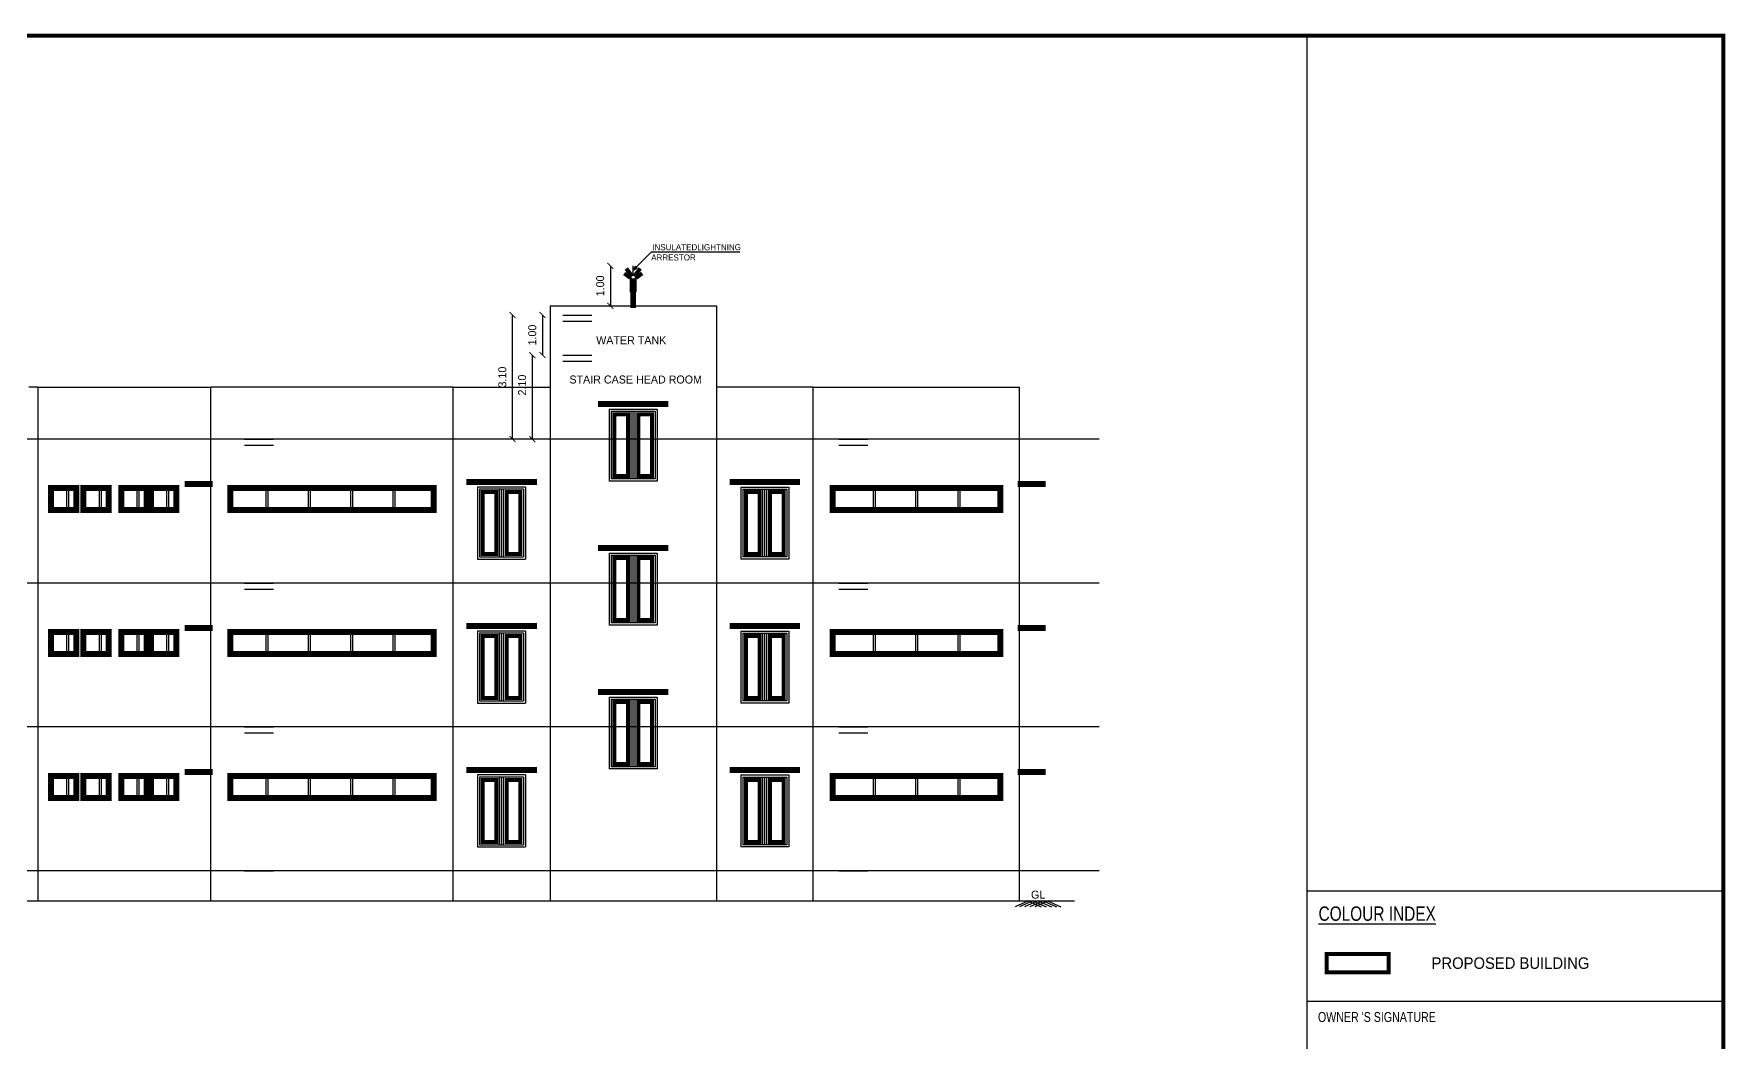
# Model space of a CAD drawing. Header units: metres. Extents: x 6101839 to 6102590, y -6659932 to -6659648.
# Drawn here: x 6101950.87 to 6101993.15, y -6659906.61 to -6659881.4 of the extents above; entities that cross this region are included whole.
import ezdxf

# ---------------------------------------------------------------- set-up
doc = ezdxf.new("R2010")
doc.units = ezdxf.units.M
doc.header["$LTSCALE"] = 500
doc.header["$MEASUREMENT"] = 0
doc.layers.get('0').update_dxf_attribs({"linetype": 'CONTINUOUS'})
doc.layers.get('Defpoints').update_dxf_attribs({"linetype": 'CONTINUOUS'})
for name, color, linetype in [('DIM1', 5, 'CONTINUOUS'), ('ED', 30, 'CONTINUOUS'), ('HATCH', 15, 'CONTINUOUS'), ('T E X T', 7, 'CONTINUOUS'), ('TEXT', 4, 'CONTINUOUS'), ('TEXT1', 7, 'CONTINUOUS'), ('TITLE', 7, 'CONTINUOUS'), ('W A L L', 125, 'CONTINUOUS'), ('wall1', 125, 'CONTINUOUS'), ('WIN', 252, 'CONTINUOUS')]:
    doc.layers.add(name, color=color, linetype=linetype)
doc.styles.add('A', font='GOTHIC.TTF', dxfattribs={"width": 0.96, "height": 6.5})
doc.styles.add('J2', font='GOTHIC.TTF', dxfattribs={"height": 4.75})
doc.styles.add('USA TEXT', font='GOTHIC.TTF')
doc.dimstyles.new('1-100-ED', dxfattribs={"dimtxt": 0.2, "dimasz": 0.15, "dimexe": 0.18, "dimexo": 0.0625, "dimgap": 0.15, "dimtad": 1, "dimzin": 0, "dimdsep": 46, "dimtxsty": 'USA TEXT', "dimblk": 'ARCHTICK', "dimcen": 0.1, "dimse1": 1, "dimse2": 1, "dimclrd": 256, "dimclrt": 256, "dimadec": 0, "dimazin": 0, "dimtfac": 1, "dimtofl": 0, "dimtmove": 0, "dimatfit": 3, "dimldrblk": 'ARCHTICK', "dimfxl": 0.18, "dimtolj": 1, "dimtzin": 0, "dimarcsym": 0})

# ---------------------------------------------------------------- blocks, each defined once
blk = doc.blocks.new('_ArchTick')
at = {"color": 0, "linetype": 'ByBlock', "const_width": 0.15}
blk.add_lwpolyline([(-0.5, -0.5), (0.5, 0.5)], dxfattribs=at)
blk = doc.blocks.new('*D48')
at = {"layer": 'Defpoints', "color": 0, "transparency": 16777216}
for p in [(6101962.834, -6659888.432), (6101964.283, -6659888.432), (6101964.283, -6659891.532)]:
    blk.add_point(p, dxfattribs=at)
at = {"layer": 'ED', "lineweight": -2, "transparency": 16777216}
blk.add_line((6101962.834, -6659891.532), (6101962.834, -6659888.432), dxfattribs=at)
at = {"layer": 'ED', "lineweight": -2, "transparency": 16777216, "xscale": 0.15, "yscale": 0.15, "zscale": 0.15}
for p, rotation in [((6101962.834, -6659888.432), 90), ((6101962.834, -6659891.532), 270)]:
    blk.add_blockref('_ArchTick', p, dxfattribs=dict(at, rotation=rotation))
at = {"layer": 'ED', "transparency": 16777216, "insert": (6101962.579, -6659889.982), "char_height": 0.2, "attachment_point": 5, "rotation": 90, "style": 'USA TEXT'}
blk.add_mtext('\\A1;3.10', dxfattribs=at)
blk = doc.blocks.new('*D49')
at = {"layer": 'Defpoints', "color": 0, "transparency": 16777216}
for p in [(6101965.813, -6659887.202), (6101965.281, -6659888.202), (6101965.813, -6659888.202)]:
    blk.add_point(p, dxfattribs=at)
at = {"layer": 'ED', "lineweight": -2, "transparency": 16777216}
blk.add_line((6101965.281, -6659887.202), (6101965.281, -6659888.202), dxfattribs=at)
at = {"layer": 'ED', "lineweight": -2, "transparency": 16777216, "xscale": 0.15, "yscale": 0.15, "zscale": 0.15}
for p, rotation in [((6101965.281, -6659887.202), 90), ((6101965.281, -6659888.202), 270)]:
    blk.add_blockref('_ArchTick', p, dxfattribs=dict(at, rotation=rotation))
at = {"layer": 'ED', "transparency": 16777216, "insert": (6101965.026, -6659887.702), "char_height": 0.2, "attachment_point": 5, "rotation": 90, "style": 'USA TEXT'}
blk.add_mtext('\\A1;1.00', dxfattribs=at)
blk = doc.blocks.new('*D50')
at = {"layer": 'Defpoints', "color": 0, "transparency": 16777216}
for p in [(6101964.452, -6659888.432), (6101963.583, -6659889.432), (6101964.452, -6659889.432)]:
    blk.add_point(p, dxfattribs=at)
at = {"layer": 'ED', "lineweight": -2, "transparency": 16777216}
blk.add_line((6101963.583, -6659888.432), (6101963.583, -6659889.432), dxfattribs=at)
at = {"layer": 'ED', "lineweight": -2, "transparency": 16777216, "xscale": 0.15, "yscale": 0.15, "zscale": 0.15}
for p, rotation in [((6101963.583, -6659888.432), 90), ((6101963.583, -6659889.432), 270)]:
    blk.add_blockref('_ArchTick', p, dxfattribs=dict(at, rotation=rotation))
at = {"layer": 'ED', "transparency": 16777216, "insert": (6101963.328, -6659888.932), "char_height": 0.2, "attachment_point": 5, "rotation": 90, "style": 'USA TEXT'}
blk.add_mtext('\\A1;1.00', dxfattribs=at)
blk = doc.blocks.new('*D51')
at = {"layer": 'Defpoints', "color": 0, "transparency": 16777216}
for p in [(6101964.452, -6659889.432), (6101963.328, -6659891.532), (6101964.551, -6659891.532)]:
    blk.add_point(p, dxfattribs=at)
at = {"layer": 'ED', "lineweight": -2, "transparency": 16777216}
blk.add_line((6101963.328, -6659889.432), (6101963.328, -6659891.532), dxfattribs=at)
at = {"layer": 'ED', "lineweight": -2, "transparency": 16777216, "xscale": 0.15, "yscale": 0.15, "zscale": 0.15}
for p, rotation in [((6101963.328, -6659889.432), 90), ((6101963.328, -6659891.532), 270)]:
    blk.add_blockref('_ArchTick', p, dxfattribs=dict(at, rotation=rotation))
at = {"layer": 'ED', "transparency": 16777216, "insert": (6101963.073, -6659890.182), "char_height": 0.2, "attachment_point": 5, "rotation": 90, "style": 'USA TEXT'}
blk.add_mtext('\\A1;2.10', dxfattribs=at)

msp = doc.modelspace()

# ---------------------------------------------------------------- hatches: boundary and pattern name
at = {"layer": 'ED'}
h = msp.add_hatch(color=256, dxfattribs=at)
h.paths.add_polyline_path([(6101965.91927, -6659887.24129), (6101965.85068, -6659887.30988), (6101965.9479, -6659887.24801)])
h.paths.add_polyline_path([(6101965.91255, -6659887.21265), (6101965.85068, -6659887.30988), (6101965.91927, -6659887.24129)])

# ---------------------------------------------------------------- linework, layer by layer
at = {"layer": 'DIM1', "const_width": 0.1}
msp.add_lwpolyline([(6101983.1873, -6659904.41048), (6101984.73593, -6659904.41048), (6101984.73593, -6659904.8682), (6101983.1873, -6659904.8682)], close=True, dxfattribs=at)
at = {"layer": 'ED', "linetype": 'ByBlock'}
for p, q in [((6101965.85068, -6659887.30988), (6101966.30888, -6659886.85167)), ((6101966.30888, -6659886.85167), (6101968.51395, -6659886.85167)), ((6101965.85068, -6659887.30988), (6101965.91255, -6659887.21265)), ((6101965.85068, -6659887.30988), (6101965.9479, -6659887.24801)), ((6101965.91255, -6659887.21265), (6101965.91927, -6659887.24129)), ((6101965.9479, -6659887.24801), (6101965.91927, -6659887.24129))]:
    msp.add_line(p, q, dxfattribs=at)
at = {"layer": 'ED', "color": 14, "linetype": 'ByBlock'}
msp.add_line((6101965.8886, -6659887.56556), (6101965.81276, -6659887.56556), dxfattribs=at)
at = {"layer": 'ED', "color": 125, "linetype": 'ByBlock'}
for p, q in [((6101963.77066, -6659888.20231), (6101963.77066, -6659903.08231)), ((6101963.77066, -6659888.20231), (6101967.93069, -6659888.20231)), ((6101967.93069, -6659888.20231), (6101967.93069, -6659903.08231)), ((6101955.29062, -6659903.08231), (6101955.29062, -6659890.23231)), ((6101961.34947, -6659890.23231), (6101955.29062, -6659890.23231)), ((6101961.34947, -6659903.08231), (6101961.34947, -6659890.23231)), ((6101965.25069, -6659890.78231), (6101966.45069, -6659890.78231)), ((6101965.25069, -6659890.78231), (6101965.25069, -6659892.58231)), ((6101965.85069, -6659892.5312), (6101965.85069, -6659890.83342)), ((6101966.45069, -6659890.78231), (6101966.45069, -6659892.58231)), ((6101966.45069, -6659892.58231), (6101965.25069, -6659892.58231)), ((6101965.25069, -6659894.38231), (6101966.45069, -6659894.38231)), ((6101965.25069, -6659894.38231), (6101965.25069, -6659896.18231)), ((6101965.85069, -6659896.1312), (6101965.85069, -6659894.43342)), ((6101966.45069, -6659894.38231), (6101966.45069, -6659896.18231)), ((6101966.45069, -6659896.18231), (6101965.25069, -6659896.18231)), ((6101965.25069, -6659897.98231), (6101966.45069, -6659897.98231)), ((6101965.25069, -6659897.98231), (6101965.25069, -6659899.78231)), ((6101965.85069, -6659899.7312), (6101965.85069, -6659898.03342)), ((6101966.45069, -6659897.98231), (6101966.45069, -6659899.78231)), ((6101966.45069, -6659899.78231), (6101965.25069, -6659899.78231))]:
    msp.add_line(p, q, dxfattribs=at)
at = {"layer": 'ED', "color": 251, "linetype": 'ByBlock'}
for p, q in [((6101950.9649, -6659890.23231), (6101950.73912, -6659890.23231)), ((6101956.66725, -6659892.78231), (6101956.66725, -6659893.28231)), ((6101956.71725, -6659892.78231), (6101956.71725, -6659893.28231)), ((6101957.72449, -6659892.78231), (6101957.72449, -6659893.28231)), ((6101957.77449, -6659892.78231), (6101957.77449, -6659893.28231)), ((6101958.78172, -6659892.78231), (6101958.78172, -6659893.28231)), ((6101958.83172, -6659892.78231), (6101958.83172, -6659893.28231)), ((6101959.83895, -6659892.78231), (6101959.83895, -6659893.28231)), ((6101959.88895, -6659892.78231), (6101959.88895, -6659893.28231)), ((6101971.84893, -6659892.78231), (6101971.84893, -6659893.28231)), ((6101971.89893, -6659892.78231), (6101971.89893, -6659893.28231)), ((6101972.90617, -6659892.78231), (6101972.90617, -6659893.28231)), ((6101972.95617, -6659892.78231), (6101972.95617, -6659893.28231)), ((6101973.9634, -6659892.78231), (6101973.9634, -6659893.28231)), ((6101974.0134, -6659892.78231), (6101974.0134, -6659893.28231)), ((6101956.66728, -6659896.38231), (6101956.66728, -6659896.88231)), ((6101956.71728, -6659896.38231), (6101956.71728, -6659896.88231)), ((6101957.72451, -6659896.38231), (6101957.72451, -6659896.88231)), ((6101957.77451, -6659896.38231), (6101957.77451, -6659896.88231)), ((6101958.78174, -6659896.38231), (6101958.78174, -6659896.88231)), ((6101958.83174, -6659896.38231), (6101958.83174, -6659896.88231)), ((6101959.83898, -6659896.38231), (6101959.83898, -6659896.88231)), ((6101959.88898, -6659896.38231), (6101959.88898, -6659896.88231)), ((6101971.84893, -6659896.38231), (6101971.84893, -6659896.88231)), ((6101971.89893, -6659896.38231), (6101971.89893, -6659896.88231)), ((6101972.90617, -6659896.38231), (6101972.90617, -6659896.88231)), ((6101972.95617, -6659896.38231), (6101972.95617, -6659896.88231)), ((6101973.9634, -6659896.38231), (6101973.9634, -6659896.88231)), ((6101974.0134, -6659896.38231), (6101974.0134, -6659896.88231)), ((6101956.66728, -6659899.98231), (6101956.66728, -6659900.48231)), ((6101956.71728, -6659899.98231), (6101956.71728, -6659900.48231)), ((6101957.72451, -6659899.98231), (6101957.72451, -6659900.48231)), ((6101957.77451, -6659899.98231), (6101957.77451, -6659900.48231)), ((6101958.78174, -6659899.98231), (6101958.78174, -6659900.48231)), ((6101958.83174, -6659899.98231), (6101958.83174, -6659900.48231)), ((6101959.83898, -6659899.98231), (6101959.83898, -6659900.48231)), ((6101959.88898, -6659899.98231), (6101959.88898, -6659900.48231)), ((6101971.84893, -6659899.98231), (6101971.84893, -6659900.48231)), ((6101971.89893, -6659899.98231), (6101971.89893, -6659900.48231)), ((6101972.90617, -6659899.98231), (6101972.90617, -6659900.48231)), ((6101972.95617, -6659899.98231), (6101972.95617, -6659900.48231)), ((6101973.9634, -6659899.98231), (6101973.9634, -6659900.48231)), ((6101974.0134, -6659899.98231), (6101974.0134, -6659900.48231))]:
    msp.add_line(p, q, dxfattribs=at)
at = {"layer": 'ED', "color": 252, "linetype": 'ByBlock'}
for q in [(6101950.9649, -6659903.08231), (6101955.29062, -6659890.23231)]:
    msp.add_line((6101950.9649, -6659890.23231), q, dxfattribs=at)
at = {"layer": 'ED', "color": 233, "linetype": 'ByBlock'}
for p, q in [((6101961.34944, -6659890.23231), (6101963.77066, -6659890.23231)), ((6101970.35192, -6659890.23231), (6101967.93069, -6659890.23231)), ((6101963.16009, -6659892.73231), (6101961.96009, -6659892.73231)), ((6101961.96009, -6659892.73231), (6101961.96009, -6659894.53231)), ((6101962.56009, -6659894.4812), (6101962.56009, -6659892.78342)), ((6101963.16009, -6659892.73231), (6101963.16009, -6659894.53231)), ((6101968.54129, -6659892.73231), (6101969.74129, -6659892.73231)), ((6101968.54129, -6659892.73231), (6101968.54129, -6659894.53231)), ((6101969.14129, -6659894.4812), (6101969.14129, -6659892.78342)), ((6101969.74129, -6659892.73231), (6101969.74129, -6659894.53231)), ((6101961.96009, -6659894.53231), (6101963.16009, -6659894.53231)), ((6101969.74129, -6659894.53231), (6101968.54129, -6659894.53231)), ((6101963.16009, -6659896.33231), (6101961.96009, -6659896.33231)), ((6101961.96009, -6659896.33231), (6101961.96009, -6659898.13231)), ((6101962.56009, -6659898.0812), (6101962.56009, -6659896.38342)), ((6101963.16009, -6659896.33231), (6101963.16009, -6659898.13231)), ((6101968.54129, -6659896.33231), (6101969.74129, -6659896.33231)), ((6101968.54129, -6659896.33231), (6101968.54129, -6659898.13231)), ((6101969.14129, -6659898.0812), (6101969.14129, -6659896.38342)), ((6101969.74129, -6659896.33231), (6101969.74129, -6659898.13231)), ((6101961.96009, -6659898.13231), (6101963.16009, -6659898.13231)), ((6101969.74129, -6659898.13231), (6101968.54129, -6659898.13231)), ((6101963.16009, -6659899.93231), (6101961.96009, -6659899.93231)), ((6101961.96009, -6659899.93231), (6101961.96009, -6659901.73231)), ((6101962.56009, -6659901.6812), (6101962.56009, -6659899.98342)), ((6101963.16009, -6659899.93231), (6101963.16009, -6659901.73231)), ((6101968.54129, -6659899.93231), (6101969.74129, -6659899.93231)), ((6101968.54129, -6659899.93231), (6101968.54129, -6659901.73231)), ((6101969.14129, -6659901.6812), (6101969.14129, -6659899.98342)), ((6101969.74129, -6659899.93231), (6101969.74129, -6659901.73231)), ((6101961.96009, -6659901.73231), (6101963.16009, -6659901.73231)), ((6101969.74129, -6659901.73231), (6101968.54129, -6659901.73231))]:
    msp.add_line(p, q, dxfattribs=at)
at = {"layer": 'ED', "color": 250, "linetype": 'ByBlock'}
for p, q in [((6101977.49923, -6659891.53231), (6101919.80909, -6659891.53231)), ((6101977.49923, -6659895.13231), (6101919.80909, -6659895.13231)), ((6101977.49923, -6659898.73231), (6101919.80909, -6659898.73231)), ((6101977.49923, -6659902.33231), (6101919.80909, -6659902.33231))]:
    msp.add_line(p, q, dxfattribs=at)
at = {"layer": 'ED', "color": 252, "const_width": 0.1}
for points in [[(6101951.27231, -6659893.33231), (6101951.95741, -6659893.33231), (6101951.95741, -6659892.73231), (6101951.27231, -6659892.73231)], [(6101952.0811, -6659893.33231), (6101952.7662, -6659893.33231), (6101952.7662, -6659892.73231), (6101952.0811, -6659892.73231)], [(6101953.03073, -6659893.33231), (6101953.71582, -6659893.33231), (6101953.71582, -6659892.73231), (6101953.03073, -6659892.73231)], [(6101953.76694, -6659893.33231), (6101954.45204, -6659893.33231), (6101954.45204, -6659892.73231), (6101953.76694, -6659892.73231)], [(6101951.27231, -6659896.93231), (6101951.95741, -6659896.93231), (6101951.95741, -6659896.33231), (6101951.27231, -6659896.33231)], [(6101952.0811, -6659896.93231), (6101952.7662, -6659896.93231), (6101952.7662, -6659896.33231), (6101952.0811, -6659896.33231)], [(6101953.03073, -6659896.93231), (6101953.71582, -6659896.93231), (6101953.71582, -6659896.33231), (6101953.03073, -6659896.33231)], [(6101953.76694, -6659896.93231), (6101954.45204, -6659896.93231), (6101954.45204, -6659896.33231), (6101953.76694, -6659896.33231)], [(6101951.27231, -6659900.53231), (6101951.95741, -6659900.53231), (6101951.95741, -6659899.93231), (6101951.27231, -6659899.93231)], [(6101952.0811, -6659900.53231), (6101952.7662, -6659900.53231), (6101952.7662, -6659899.93231), (6101952.0811, -6659899.93231)], [(6101953.03073, -6659900.53231), (6101953.71582, -6659900.53231), (6101953.71582, -6659899.93231), (6101953.03073, -6659899.93231)], [(6101953.76694, -6659900.53231), (6101954.45204, -6659900.53231), (6101954.45204, -6659899.93231), (6101953.76694, -6659899.93231)]]:
    msp.add_lwpolyline(points, close=True, dxfattribs=at)
at = {"layer": 'ED', "color": 251, "const_width": 0.1}
for points in [[(6101951.32231, -6659893.28231), (6101951.90741, -6659893.28231), (6101951.90741, -6659892.78231), (6101951.32231, -6659892.78231)], [(6101952.1311, -6659893.28231), (6101952.7162, -6659893.28231), (6101952.7162, -6659892.78231), (6101952.1311, -6659892.78231)], [(6101953.08073, -6659893.28231), (6101953.66582, -6659893.28231), (6101953.66582, -6659892.78231), (6101953.08073, -6659892.78231)], [(6101953.81694, -6659893.28231), (6101954.40204, -6659893.28231), (6101954.40204, -6659892.78231), (6101953.81694, -6659892.78231)], [(6101951.32231, -6659896.88231), (6101951.90741, -6659896.88231), (6101951.90741, -6659896.38231), (6101951.32231, -6659896.38231)], [(6101952.1311, -6659896.88231), (6101952.7162, -6659896.88231), (6101952.7162, -6659896.38231), (6101952.1311, -6659896.38231)], [(6101953.08073, -6659896.88231), (6101953.66582, -6659896.88231), (6101953.66582, -6659896.38231), (6101953.08073, -6659896.38231)], [(6101953.81694, -6659896.88231), (6101954.40204, -6659896.88231), (6101954.40204, -6659896.38231), (6101953.81694, -6659896.38231)], [(6101951.32231, -6659900.48231), (6101951.90741, -6659900.48231), (6101951.90741, -6659899.98231), (6101951.32231, -6659899.98231)], [(6101952.1311, -6659900.48231), (6101952.7162, -6659900.48231), (6101952.7162, -6659899.98231), (6101952.1311, -6659899.98231)], [(6101953.08073, -6659900.48231), (6101953.66582, -6659900.48231), (6101953.66582, -6659899.98231), (6101953.08073, -6659899.98231)], [(6101953.81694, -6659900.48231), (6101954.40204, -6659900.48231), (6101954.40204, -6659899.98231), (6101953.81694, -6659899.98231)]]:
    msp.add_lwpolyline(points, close=True, dxfattribs=at)
at = {"layer": 'ED', "color": 125, "const_width": 0.1}
for points in [[(6101955.75065, -6659893.33231), (6101960.88949, -6659893.33231), (6101960.88949, -6659892.73231), (6101955.75065, -6659892.73231)], [(6101955.75065, -6659896.93231), (6101960.88949, -6659896.93231), (6101960.88949, -6659896.33231), (6101955.75065, -6659896.33231)], [(6101955.75065, -6659900.53231), (6101960.88949, -6659900.53231), (6101960.88949, -6659899.93231), (6101955.75065, -6659899.93231)]]:
    msp.add_lwpolyline(points, close=True, dxfattribs=at)
at = {"layer": 'HATCH', "color": 14, "linetype": 'ByBlock'}
for p, q in [((6101965.85068, -6659887.41745), (6101965.85068, -6659887.20231)), ((6101965.8886, -6659887.81556), (6101965.81276, -6659887.81556))]:
    msp.add_line(p, q, dxfattribs=at)
at = {"layer": 'HATCH', "color": 14, "const_width": 0.1}
for points in [[(6101965.77731, -6659887.50161), (6101965.62683, -6659887.39006)], [(6101965.80292, -6659887.4349), (6101965.67671, -6659887.26757)], [(6101965.89843, -6659887.4349), (6101966.02464, -6659887.26757)], [(6101965.92404, -6659887.50161), (6101966.07452, -6659887.39006)]]:
    msp.add_lwpolyline(points, dxfattribs=at)
for points in [[(6101965.81276, -6659887.81556), (6101965.8886, -6659887.81556), (6101965.8886, -6659887.56556), (6101965.81276, -6659887.56556)], [(6101965.86964, -6659887.81556), (6101965.83172, -6659887.81556), (6101965.83172, -6659888.20231), (6101965.86964, -6659888.20231)]]:
    msp.add_lwpolyline(points, close=True, dxfattribs=at)
at = {"layer": 'HATCH', "color": 14}
for radius in [0.07406, 0.05385]:
    msp.add_circle((6101965.85068, -6659887.49151), radius, dxfattribs=at)
at = {"layer": 'TITLE', "color": 12, "linetype": 'ByBlock'}
for p, q in [((6101982.69077, -6659881.44954), (6101982.69077, -6659931.51862)), ((6101993.0975, -6659882.9129), (6101993.0975, -6659900.86802))]:
    msp.add_line(p, q, dxfattribs=at)
at = {"layer": 'TITLE', "color": 1, "linetype": 'ByBlock'}
for p, q in [((6101982.69077, -6659902.8269), (6101993.0975, -6659902.8269)), ((6101982.69077, -6659905.5851), (6101993.0975, -6659905.5851))]:
    msp.add_line(p, q, dxfattribs=at)
at = {"layer": 'TITLE', "color": 12, "const_width": 0.1}
msp.add_lwpolyline([(6101913.2025, -6659931.51862), (6101993.0975, -6659931.51862), (6101993.0975, -6659881.44954), (6101913.2025, -6659881.44954)], close=True, dxfattribs=at)
at = {"layer": 'W A L L', "color": 251, "linetype": 'ByBlock'}
for p, q in [((6101964.08766, -6659888.43231), (6101964.81664, -6659888.43231)), ((6101964.08766, -6659888.58231), (6101964.81664, -6659888.58231)), ((6101964.08766, -6659889.43231), (6101964.81664, -6659889.43231)), ((6101964.08766, -6659889.58231), (6101964.81664, -6659889.58231)), ((6101956.13097, -6659891.53231), (6101956.85995, -6659891.53231)), ((6101970.98647, -6659891.53231), (6101971.71545, -6659891.53231)), ((6101956.13097, -6659891.68231), (6101956.85995, -6659891.68231)), ((6101970.98647, -6659891.68231), (6101971.71545, -6659891.68231)), ((6101956.13097, -6659895.13231), (6101956.85995, -6659895.13231)), ((6101956.13097, -6659895.28231), (6101956.85995, -6659895.28231)), ((6101970.98647, -6659895.13231), (6101971.71545, -6659895.13231)), ((6101970.98647, -6659895.28231), (6101971.71545, -6659895.28231)), ((6101956.13097, -6659898.73231), (6101956.85995, -6659898.73231)), ((6101970.98647, -6659898.73231), (6101971.71545, -6659898.73231)), ((6101956.13097, -6659898.88231), (6101956.85995, -6659898.88231)), ((6101970.98647, -6659898.88231), (6101971.71545, -6659898.88231)), ((6101956.13097, -6659902.33231), (6101956.85995, -6659902.33231)), ((6101970.98647, -6659902.33231), (6101971.71545, -6659902.33231))]:
    msp.add_line(p, q, dxfattribs=at)
at = {"layer": 'W A L L', "color": 7, "linetype": 'ByBlock'}
for p, q in [((6101970.35192, -6659903.08231), (6101970.35192, -6659890.23231)), ((6101970.35192, -6659890.23231), (6101975.51046, -6659890.23231)), ((6101975.51046, -6659903.08231), (6101975.51046, -6659890.23231))]:
    msp.add_line(p, q, dxfattribs=at)
at = {"layer": 'W A L L', "color": 250, "linetype": 'ByBlock'}
for p, q in [((6101951.68694, -6659892.78231), (6101951.68694, -6659893.28231)), ((6101951.73694, -6659892.78231), (6101951.73694, -6659893.28231)), ((6101952.49573, -6659892.78231), (6101952.49573, -6659893.28231)), ((6101952.54573, -6659892.78231), (6101952.54573, -6659893.28231)), ((6101953.44536, -6659892.78231), (6101953.44536, -6659893.28231)), ((6101953.49536, -6659892.78231), (6101953.49536, -6659893.28231)), ((6101954.18157, -6659892.78231), (6101954.18157, -6659893.28231)), ((6101954.23157, -6659892.78231), (6101954.23157, -6659893.28231)), ((6101951.68694, -6659896.38231), (6101951.68694, -6659896.88231)), ((6101951.73694, -6659896.38231), (6101951.73694, -6659896.88231)), ((6101952.49573, -6659896.38231), (6101952.49573, -6659896.88231)), ((6101952.54573, -6659896.38231), (6101952.54573, -6659896.88231)), ((6101953.44536, -6659896.38231), (6101953.44536, -6659896.88231)), ((6101953.49536, -6659896.38231), (6101953.49536, -6659896.88231)), ((6101954.18157, -6659896.38231), (6101954.18157, -6659896.88231)), ((6101954.23157, -6659896.38231), (6101954.23157, -6659896.88231)), ((6101951.68694, -6659899.98231), (6101951.68694, -6659900.48231)), ((6101951.73694, -6659899.98231), (6101951.73694, -6659900.48231)), ((6101952.49573, -6659899.98231), (6101952.49573, -6659900.48231)), ((6101952.54573, -6659899.98231), (6101952.54573, -6659900.48231)), ((6101953.44536, -6659899.98231), (6101953.44536, -6659900.48231)), ((6101953.49536, -6659899.98231), (6101953.49536, -6659900.48231)), ((6101954.18157, -6659899.98231), (6101954.18157, -6659900.48231)), ((6101954.23157, -6659899.98231), (6101954.23157, -6659900.48231))]:
    msp.add_line(p, q, dxfattribs=at)
at = {"layer": 'W A L L', "linetype": 'ByBlock'}
msp.add_line((6101921.90195, -6659903.08231), (6101976.87771, -6659903.08231), dxfattribs=at)
at = {"layer": 'W A L L', "color": 7, "const_width": 0.1}
for points in [[(6101965.01993, -6659890.63231), (6101966.67997, -6659890.63231), (6101966.67997, -6659890.68231), (6101965.01993, -6659890.68231)], [(6101975.05044, -6659893.33231), (6101970.81189, -6659893.33231), (6101970.81189, -6659892.73231), (6101975.05044, -6659892.73231)], [(6101965.01993, -6659894.23231), (6101966.67997, -6659894.23231), (6101966.67997, -6659894.28231), (6101965.01993, -6659894.28231)], [(6101975.05044, -6659896.93231), (6101970.81189, -6659896.93231), (6101970.81189, -6659896.33231), (6101975.05044, -6659896.33231)], [(6101965.01993, -6659897.83231), (6101966.67997, -6659897.83231), (6101966.67997, -6659897.88231), (6101965.01993, -6659897.88231)], [(6101975.05044, -6659900.53231), (6101970.81189, -6659900.53231), (6101970.81189, -6659899.93231), (6101975.05044, -6659899.93231)]]:
    msp.add_lwpolyline(points, close=True, dxfattribs=at)
at = {"layer": 'W A L L', "color": 205, "const_width": 0.1}
for points in [[(6101955.80065, -6659893.28231), (6101960.83949, -6659893.28231), (6101960.83949, -6659892.78231), (6101955.80065, -6659892.78231)], [(6101955.80065, -6659896.88231), (6101960.83949, -6659896.88231), (6101960.83949, -6659896.38231), (6101955.80065, -6659896.38231)], [(6101955.80065, -6659900.48231), (6101960.83949, -6659900.48231), (6101960.83949, -6659899.98231), (6101955.80065, -6659899.98231)]]:
    msp.add_lwpolyline(points, close=True, dxfattribs=at)
at = {"layer": 'W A L L', "color": 233, "const_width": 0.1}
for points in [[(6101975.00044, -6659893.28231), (6101970.86189, -6659893.28231), (6101970.86189, -6659892.78231), (6101975.00044, -6659892.78231)], [(6101975.00044, -6659896.88231), (6101970.86189, -6659896.88231), (6101970.86189, -6659896.38231), (6101975.00044, -6659896.38231)], [(6101975.00044, -6659900.48231), (6101970.86189, -6659900.48231), (6101970.86189, -6659899.98231), (6101975.00044, -6659899.98231)]]:
    msp.add_lwpolyline(points, close=True, dxfattribs=at)
at = {"layer": 'wall1', "color": 56, "linetype": 'ByBlock'}
for p, q in [((6101975.72992, -6659903.08231), (6101975.39571, -6659903.22767)), ((6101975.84048, -6659903.08231), (6101975.50628, -6659903.22767)), ((6101975.96863, -6659903.08231), (6101975.63443, -6659903.22767)), ((6101975.71232, -6659903.08231), (6101976.04653, -6659903.22767)), ((6101976.09679, -6659903.08231), (6101975.76259, -6659903.22767)), ((6101975.84048, -6659903.08231), (6101976.17468, -6659903.22767)), ((6101976.22495, -6659903.08231), (6101975.89074, -6659903.22767)), ((6101975.96863, -6659903.08231), (6101976.30284, -6659903.22767)), ((6101976.09679, -6659903.08231), (6101976.43099, -6659903.22767)), ((6101976.20735, -6659903.08231), (6101976.54155, -6659903.22767))]:
    msp.add_line(p, q, dxfattribs=at)
at = {"layer": 'WIN', "color": 251, "linetype": 'ByBlock'}
for p, q in [((6101965.3018, -6659890.83342), (6101966.39958, -6659890.83342)), ((6101965.3018, -6659890.83342), (6101965.3018, -6659892.5312)), ((6101965.79958, -6659892.5312), (6101965.79958, -6659890.83342)), ((6101965.9018, -6659892.5312), (6101965.9018, -6659890.83342)), ((6101966.39958, -6659890.83342), (6101966.39958, -6659892.5312)), ((6101963.10897, -6659892.78342), (6101962.0112, -6659892.78342)), ((6101962.0112, -6659892.78342), (6101962.0112, -6659894.4812)), ((6101962.50897, -6659894.4812), (6101962.50897, -6659892.78342)), ((6101962.6112, -6659894.4812), (6101962.6112, -6659892.78342)), ((6101963.10897, -6659892.78342), (6101963.10897, -6659894.4812)), ((6101966.39958, -6659892.5312), (6101965.3018, -6659892.5312)), ((6101968.5924, -6659892.78342), (6101969.69018, -6659892.78342)), ((6101968.5924, -6659892.78342), (6101968.5924, -6659894.4812)), ((6101969.09018, -6659894.4812), (6101969.09018, -6659892.78342)), ((6101969.1924, -6659894.4812), (6101969.1924, -6659892.78342)), ((6101969.69018, -6659892.78342), (6101969.69018, -6659894.4812)), ((6101962.0112, -6659894.4812), (6101963.10897, -6659894.4812)), ((6101965.3018, -6659894.43342), (6101966.39958, -6659894.43342)), ((6101965.3018, -6659894.43342), (6101965.3018, -6659896.1312)), ((6101965.79958, -6659896.1312), (6101965.79958, -6659894.43342)), ((6101965.9018, -6659896.1312), (6101965.9018, -6659894.43342)), ((6101966.39958, -6659894.43342), (6101966.39958, -6659896.1312)), ((6101969.69018, -6659894.4812), (6101968.5924, -6659894.4812)), ((6101966.39958, -6659896.1312), (6101965.3018, -6659896.1312)), ((6101963.10897, -6659896.38342), (6101962.0112, -6659896.38342)), ((6101962.0112, -6659896.38342), (6101962.0112, -6659898.0812)), ((6101962.50897, -6659898.0812), (6101962.50897, -6659896.38342)), ((6101962.6112, -6659898.0812), (6101962.6112, -6659896.38342)), ((6101963.10897, -6659896.38342), (6101963.10897, -6659898.0812)), ((6101968.5924, -6659896.38342), (6101969.69018, -6659896.38342)), ((6101968.5924, -6659896.38342), (6101968.5924, -6659898.0812)), ((6101969.09018, -6659898.0812), (6101969.09018, -6659896.38342)), ((6101969.1924, -6659898.0812), (6101969.1924, -6659896.38342)), ((6101969.69018, -6659896.38342), (6101969.69018, -6659898.0812)), ((6101962.0112, -6659898.0812), (6101963.10897, -6659898.0812)), ((6101965.3018, -6659898.03342), (6101966.39958, -6659898.03342)), ((6101965.3018, -6659898.03342), (6101965.3018, -6659899.7312)), ((6101965.79958, -6659899.7312), (6101965.79958, -6659898.03342)), ((6101965.9018, -6659899.7312), (6101965.9018, -6659898.03342)), ((6101966.39958, -6659898.03342), (6101966.39958, -6659899.7312)), ((6101969.69018, -6659898.0812), (6101968.5924, -6659898.0812)), ((6101963.10897, -6659899.98342), (6101962.0112, -6659899.98342)), ((6101962.0112, -6659899.98342), (6101962.0112, -6659901.6812)), ((6101962.50897, -6659901.6812), (6101962.50897, -6659899.98342)), ((6101962.6112, -6659901.6812), (6101962.6112, -6659899.98342)), ((6101963.10897, -6659899.98342), (6101963.10897, -6659901.6812)), ((6101966.39958, -6659899.7312), (6101965.3018, -6659899.7312)), ((6101968.5924, -6659899.98342), (6101969.69018, -6659899.98342)), ((6101968.5924, -6659899.98342), (6101968.5924, -6659901.6812)), ((6101969.09018, -6659901.6812), (6101969.09018, -6659899.98342)), ((6101969.1924, -6659901.6812), (6101969.1924, -6659899.98342)), ((6101969.69018, -6659899.98342), (6101969.69018, -6659901.6812)), ((6101962.0112, -6659901.6812), (6101963.10897, -6659901.6812)), ((6101969.69018, -6659901.6812), (6101968.5924, -6659901.6812))]:
    msp.add_line(p, q, dxfattribs=at)
at = {"layer": 'WIN', "color": 250, "const_width": 0.1}
for points in [[(6101965.72291, -6659890.91009), (6101965.37847, -6659890.91009), (6101965.37847, -6659892.45453), (6101965.72291, -6659892.45453)], [(6101965.97847, -6659890.91009), (6101966.32291, -6659890.91009), (6101966.32291, -6659892.45453), (6101965.97847, -6659892.45453)], [(6101955.29076, -6659892.63237), (6101954.69072, -6659892.63237), (6101954.69072, -6659892.68237), (6101955.29076, -6659892.68237)], [(6101962.43231, -6659892.86009), (6101962.08786, -6659892.86009), (6101962.08786, -6659894.40453), (6101962.43231, -6659894.40453)], [(6101962.68786, -6659892.86009), (6101963.03231, -6659892.86009), (6101963.03231, -6659894.40453), (6101962.68786, -6659894.40453)], [(6101969.01351, -6659892.86009), (6101968.66907, -6659892.86009), (6101968.66907, -6659894.40453), (6101969.01351, -6659894.40453)], [(6101969.26907, -6659892.86009), (6101969.61351, -6659892.86009), (6101969.61351, -6659894.40453), (6101969.26907, -6659894.40453)], [(6101975.51046, -6659892.63237), (6101976.11049, -6659892.63237), (6101976.11049, -6659892.68237), (6101975.51046, -6659892.68237)], [(6101965.72291, -6659894.51009), (6101965.37847, -6659894.51009), (6101965.37847, -6659896.05453), (6101965.72291, -6659896.05453)], [(6101965.97847, -6659894.51009), (6101966.32291, -6659894.51009), (6101966.32291, -6659896.05453), (6101965.97847, -6659896.05453)], [(6101955.29076, -6659896.23237), (6101954.69072, -6659896.23237), (6101954.69072, -6659896.28237), (6101955.29076, -6659896.28237)], [(6101975.51046, -6659896.23237), (6101976.11049, -6659896.23237), (6101976.11049, -6659896.28237), (6101975.51046, -6659896.28237)], [(6101962.43231, -6659896.46009), (6101962.08786, -6659896.46009), (6101962.08786, -6659898.00453), (6101962.43231, -6659898.00453)], [(6101962.68786, -6659896.46009), (6101963.03231, -6659896.46009), (6101963.03231, -6659898.00453), (6101962.68786, -6659898.00453)], [(6101969.01351, -6659896.46009), (6101968.66907, -6659896.46009), (6101968.66907, -6659898.00453), (6101969.01351, -6659898.00453)], [(6101969.26907, -6659896.46009), (6101969.61351, -6659896.46009), (6101969.61351, -6659898.00453), (6101969.26907, -6659898.00453)], [(6101965.72291, -6659898.11009), (6101965.37847, -6659898.11009), (6101965.37847, -6659899.65453), (6101965.72291, -6659899.65453)], [(6101965.97847, -6659898.11009), (6101966.32291, -6659898.11009), (6101966.32291, -6659899.65453), (6101965.97847, -6659899.65453)], [(6101955.29076, -6659899.83237), (6101954.69072, -6659899.83237), (6101954.69072, -6659899.88237), (6101955.29076, -6659899.88237)], [(6101962.43231, -6659900.06009), (6101962.08786, -6659900.06009), (6101962.08786, -6659901.60453), (6101962.43231, -6659901.60453)], [(6101962.68786, -6659900.06009), (6101963.03231, -6659900.06009), (6101963.03231, -6659901.60453), (6101962.68786, -6659901.60453)], [(6101969.01351, -6659900.06009), (6101968.66907, -6659900.06009), (6101968.66907, -6659901.60453), (6101969.01351, -6659901.60453)], [(6101969.26907, -6659900.06009), (6101969.61351, -6659900.06009), (6101969.61351, -6659901.60453), (6101969.26907, -6659901.60453)], [(6101975.51046, -6659899.83237), (6101976.11049, -6659899.83237), (6101976.11049, -6659899.88237), (6101975.51046, -6659899.88237)]]:
    msp.add_lwpolyline(points, close=True, dxfattribs=at)
at = {"layer": 'WIN', "color": 125, "const_width": 0.1}
for points in [[(6101963.39084, -6659892.58231), (6101961.7308, -6659892.58231), (6101961.7308, -6659892.63231), (6101963.39084, -6659892.63231)], [(6101968.31053, -6659892.58231), (6101969.97058, -6659892.58231), (6101969.97058, -6659892.63231), (6101968.31053, -6659892.63231)], [(6101963.39084, -6659896.18231), (6101961.7308, -6659896.18231), (6101961.7308, -6659896.23231), (6101963.39084, -6659896.23231)], [(6101968.31053, -6659896.18231), (6101969.97058, -6659896.18231), (6101969.97058, -6659896.23231), (6101968.31053, -6659896.23231)], [(6101963.39084, -6659899.78231), (6101961.7308, -6659899.78231), (6101961.7308, -6659899.83231), (6101963.39084, -6659899.83231)], [(6101968.31053, -6659899.78231), (6101969.97058, -6659899.78231), (6101969.97058, -6659899.83231), (6101968.31053, -6659899.83231)]]:
    msp.add_lwpolyline(points, close=True, dxfattribs=at)

# ---------------------------------------------------------------- texts
at = {"layer": 'T E X T', "linetype": 'Continuous', "style": 'USA TEXT'}
for s, p in [('ARRESTOR', (6101966.30027, -6659887.06658)), ('INSULATEDLIGHTNING ', (6101966.32563, -6659886.80948))]:
    msp.add_text(s, height=0.15, dxfattribs=at).set_placement(p)
at = {"layer": 'T E X T', "linetype": 'Continuous', "char_height": 0.2, "attachment_point": 3, "style": 'USA TEXT'}
for s, insert in [('WATER TANK', (6101966.67772, -6659888.96084)), ('STAIR CASE HEAD ROOM', (6101967.56905, -6659889.94333))]:
    msp.add_mtext(s, dxfattribs=dict(at, insert=insert))
at = {"layer": 'TEXT', "color": 7, "insert": (6101976.15149, -6659902.82375), "char_height": 0.2, "attachment_point": 3, "rotation": 359.999997, "style": 'USA TEXT'}
msp.add_mtext('GL', dxfattribs=at)
at = {"layer": 'TEXT1', "style": 'J2', "width": 0.96}
msp.add_text('PROPOSED BUILDING', height=0.2880751, dxfattribs=at).set_placement((6101985.80751, -6659904.78049))
msp.add_text('PROPOSED BUILDING', height=0.2880751, dxfattribs=at).set_placement((6101985.80751, -6659904.78049))
at = {"layer": 'TITLE', "color": 3, "style": 'A', "width": 0.8}
for s, height, p in [('%%UCOLOUR INDEX', 0.3600938, (6101982.98236, -6659903.57891)), ("OWNER 'S SIGNATURE", 0.2485535, (6101982.96765, -6659906.10825))]:
    msp.add_text(s, height=height, dxfattribs=at).set_placement(p)

# ---------------------------------------------------------------- dimensions: what is measured, and where the dimension line sits
at = {"layer": 'ED'}
for p1, p2, distance, picture, middle in [((6101965.81265, -6659887.20231), (6101965.81265, -6659888.20231), -0.53177, '*D49', (6101965.02585, -6659887.70231)), ((6101964.28338, -6659891.53231), (6101964.28338, -6659888.43231), 1.449, '*D48', (6101962.57935, -6659889.98231)), ((6101964.45215, -6659888.43231), (6101964.45215, -6659889.43231), -0.86877, '*D50', (6101963.32835, -6659888.93231))]:
    dim = msp.add_aligned_dim(p1=p1, p2=p2, distance=distance, dimstyle='1-100-ED', dxfattribs=at)
    dim.commit()
    dim.dimension.update_dxf_attribs({"geometry": picture, "text_midpoint": middle})
dim = msp.add_linear_dim(base=(6101963.32835, -6659891.53231), p1=(6101964.45215, -6659889.43231), p2=(6101964.55088, -6659891.53231), angle=90, dimstyle='1-100-ED', dxfattribs=at)
dim.commit()
dim.dimension.update_dxf_attribs({"geometry": '*D51', "text_midpoint": (6101963.32835, -6659890.18231), "dimtype": 160})

doc.saveas('drawing.dxf')
